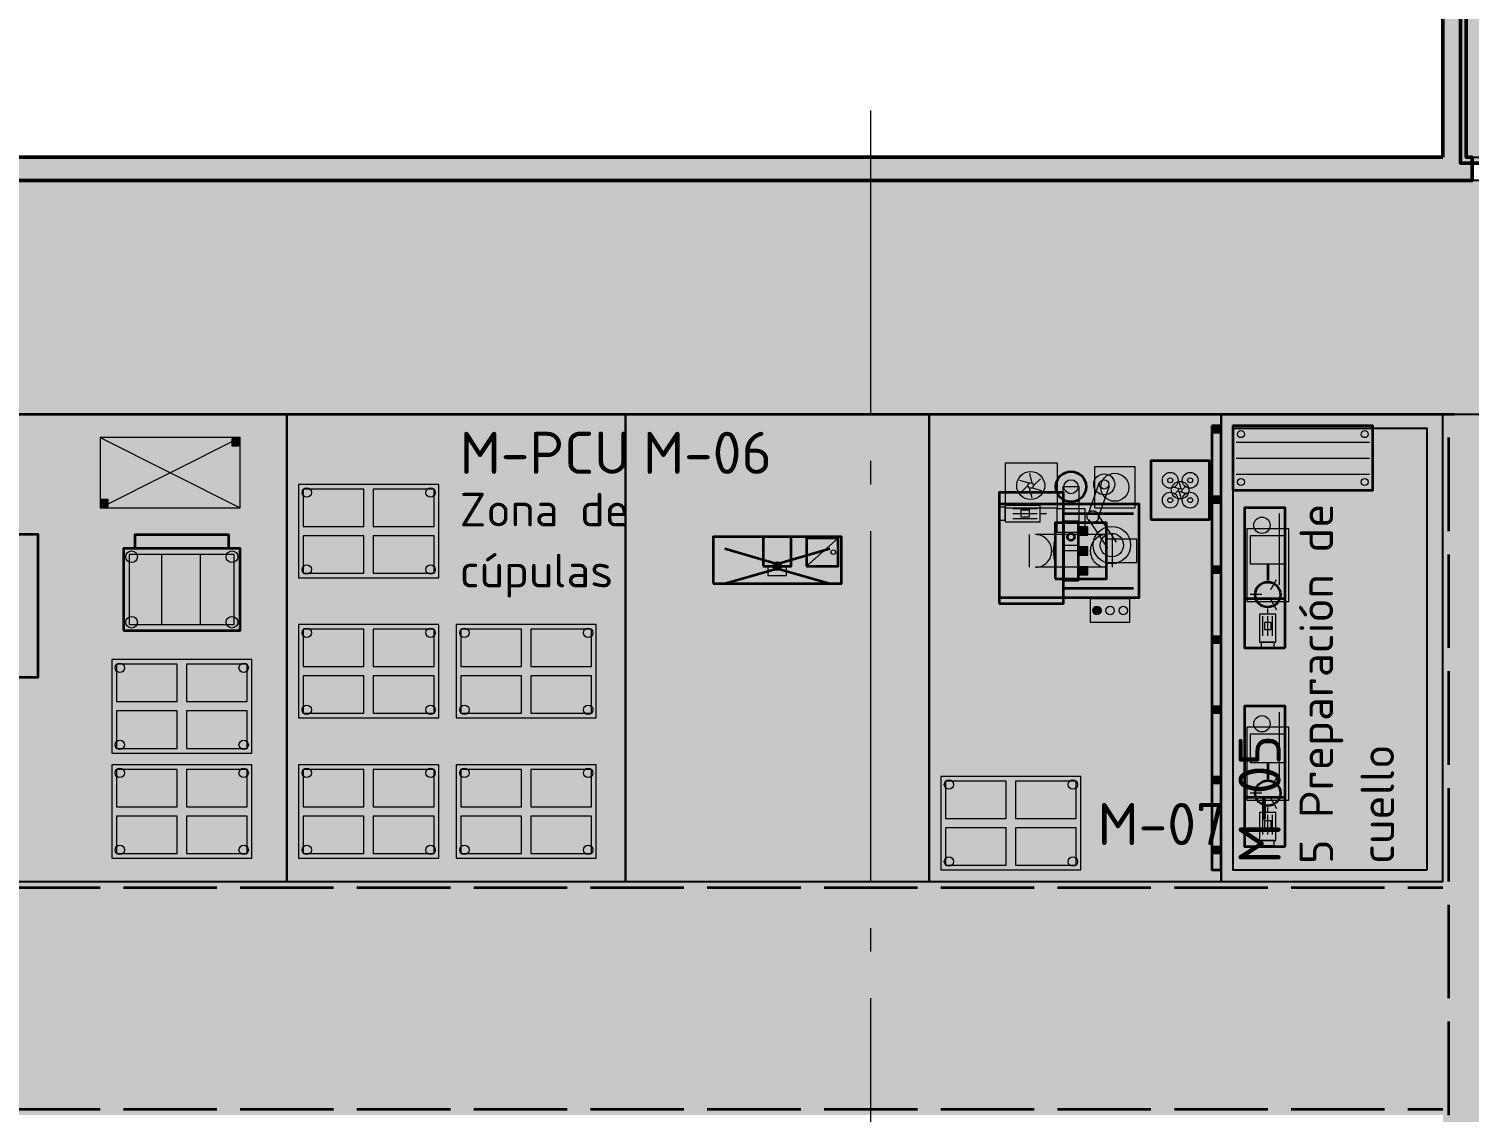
# Model space of a CAD drawing. Header units: millimetres. Extents: x 0 to 1189, y 0 to 841.
# Drawn here: x 287.9 to 349.6, y 579.6 to 626 of the extents above; entities that cross this region are included whole.
import ezdxf
from ezdxf.enums import TextEntityAlignment as Align

# ---------------------------------------------------------------- set-up
doc = ezdxf.new("R2010")
doc.units = ezdxf.units.MM
doc.linetypes.add('IRAM-E-TRAZOS', pattern=[5, 4, -1])
doc.linetypes.add('IRAM-F-TRAZO-PUNTO', pattern=[20, 15, -2, 1, -2])
for name, color, linetype, lineweight in [('A-COLUMNA', 7, 'CONTINUOUS', 50), ('A-EJE', 1, 'IRAM-F-TRAZO-PUNTO', 18), ('A-EQUIPO-FINO', 8, 'CONTINUOUS', 13), ('A-EQUIPO-OCULTO', 8, 'IRAM-E-TRAZOS', 13), ('A-EQUIPO-RELLENO', 9, 'CONTINUOUS', 13), ('A-MURO', 7, 'CONTINUOUS', 50), ('A-RELLENO', 9, 'CONTINUOUS', 13), ('A-SECTOR', 1, 'CONTINUOUS', 25), ('A-SECTOR-TXT', 1, 'CONTINUOUS', 25), ('A-SEGURIDAD', 1, 'IRAM-E-TRAZOS', 18), ('A-TABIQUE', 7, 'CONTINUOUS', 50)]:
    doc.layers.add(name, color=color, linetype=linetype, lineweight=lineweight)
for name, color, linetype, lineweight, true_color in [('A-DEFENSA', 2, 'CONTINUOUS', 35, 0xe6b400), ('A-EQUIPO', 30, 'CONTINUOUS', 35, 0xe67800), ('A-PASILLO', 2, 'IRAM-E-TRAZOS', 35, 0xd7a500), ('A-SENDA', 2, 'CONTINUOUS', 25, 0xd7a500)]:
    doc.layers.add(name, color=color, linetype=linetype, lineweight=lineweight, true_color=true_color)
doc.styles.add('ISO3098', font='isocpeur.ttf')

msp = doc.modelspace()

# ---------------------------------------------------------------- hatches: boundary and pattern name
at = {"layer": 'A-COLUMNA', "true_color": 0x000000}
h = msp.add_hatch(color=7, dxfattribs=at)
h.dxf.hatch_style = 1
h.paths.add_polyline_path([(323, 618.5), (325, 618.5), (325, 620.5), (323, 620.5)])
at = {"layer": 'A-EQUIPO-RELLENO', "true_color": 0xc8e1f5}
h = msp.add_hatch(color=7, dxfattribs=at)
h.dxf.hatch_style = 1
h.paths.add_polyline_path([(338.6, 609), (338.6, 590), (339, 590), (339, 609)])
at = {"layer": 'A-EQUIPO-RELLENO', "true_color": 0x969ba0}
h = msp.add_hatch(color=7, dxfattribs=at)
h.dxf.hatch_style = 1
h.paths.add_polyline_path([(338.65, 609), (338.65, 608.7), (338.95, 608.7), (338.95, 609)])
at = {"layer": 'A-EQUIPO-RELLENO', "true_color": 0xeeeeee}
h = msp.add_hatch(color=7, dxfattribs=at)
h.dxf.hatch_style = 1
h.paths.add_polyline_path([(339.5, 606.25), (345.5, 606.25), (345.5, 609), (339.5, 609)])
h = msp.add_hatch(color=7, dxfattribs=at)
h.dxf.hatch_style = 1
h.paths.add_polyline_path([(291, 605.5), (297, 605.5), (297, 608.5), (291, 608.5)])
at = {"layer": 'A-EQUIPO-RELLENO', "true_color": 0x969ba0}
h = msp.add_hatch(color=7, dxfattribs=at)
h.dxf.hatch_style = 1
h.paths.add_polyline_path([(296.65, 608.15), (296.95, 608.15), (296.95, 608.45), (296.65, 608.45)])
at = {"layer": 'A-EQUIPO-RELLENO', "true_color": 0xe6e6dc}
h = msp.add_hatch(color=7, dxfattribs=at)
h.dxf.hatch_style = 1
h.paths.add_polyline_path([(336, 605), (338.5, 605), (338.5, 607.5), (336, 607.5)])
at = {"layer": 'A-EQUIPO-RELLENO', "true_color": 0xcdd0d4}
h = msp.add_hatch(color=7, dxfattribs=at)
h.dxf.hatch_style = 1
h.paths.add_polyline_path([(329.75, 605.5), (332, 605.5), (332, 607.4), (329.75, 607.4)])
h = msp.add_hatch(color=7, dxfattribs=at)
h.dxf.hatch_style = 1
h.paths.add_polyline_path([(333.225, 606.4), (333.203, 606.568), (333.138, 606.725), (333.035, 606.86), (332.9, 606.963), (332.743, 607.028), (332.575, 607.05), (332.407, 607.028), (332.25, 606.963), (332.115, 606.86), (332.012, 606.725), (331.947, 606.568), (331.925, 606.4), (331.947, 606.232), (332.012, 606.075), (332.115, 605.94), (332.25, 605.837), (332.407, 605.772), (332.575, 605.75), (332.743, 605.772), (332.9, 605.837), (333.035, 605.94), (333.138, 606.075), (333.203, 606.232)])
at = {"layer": 'A-EQUIPO-RELLENO', "true_color": 0xeeeeee}
h = msp.add_hatch(color=7, dxfattribs=at)
h.dxf.hatch_style = 1
h.paths.add_polyline_path([(333.575, 605.5), (335.325, 605.5), (335.325, 607.25), (333.575, 607.25)])
h = msp.add_hatch(color=7, dxfattribs=at)
h.dxf.hatch_style = 1
h.paths.add_polyline_path([(299.5, 602.5), (305.5, 602.5), (305.5, 606.5), (299.5, 606.5)])
at = {"layer": 'A-EQUIPO-RELLENO', "true_color": 0xfaecc8}
h = msp.add_hatch(color=7, dxfattribs=at)
h.dxf.hatch_style = 1
h.paths.add_polyline_path([(299.7, 604.7), (302.3, 604.7), (302.3, 606.3), (299.7, 606.3)])
h = msp.add_hatch(color=7, dxfattribs=at)
h.dxf.hatch_style = 1
h.paths.add_polyline_path([(302.7, 604.7), (305.3, 604.7), (305.3, 606.3), (302.7, 606.3)])
at = {"layer": 'A-EQUIPO-RELLENO', "true_color": 0x969ba0}
h = msp.add_hatch(color=7, dxfattribs=at)
h.dxf.hatch_style = 1
h.paths.add_polyline_path([(291.05, 605.55), (291.35, 605.55), (291.35, 605.85), (291.05, 605.85)])
at = {"layer": 'A-EQUIPO-RELLENO', "true_color": 0xcdd0d4}
h = msp.add_hatch(color=7, dxfattribs=at)
h.dxf.hatch_style = 1
h.paths.add_polyline_path([(329.5, 601.4), (332.25, 601.4), (332.25, 606.15), (329.5, 606.15)])
at = {"layer": 'A-EQUIPO-RELLENO', "true_color": 0xeeeeee}
h = msp.add_hatch(color=7, dxfattribs=at)
h.dxf.hatch_style = 1
h.paths.add_polyline_path([(329.5, 601.65), (335.5, 601.65), (335.5, 605.65), (329.5, 605.65)])
at = {"layer": 'A-EQUIPO-RELLENO', "true_color": 0x969ba0}
h = msp.add_hatch(color=7, dxfattribs=at)
h.dxf.hatch_style = 1
h.paths.add_polyline_path([(338.65, 606), (338.65, 605.7), (338.95, 605.7), (338.95, 606)])
at = {"layer": 'A-EQUIPO-RELLENO', "true_color": 0xcdd0d4}
h = msp.add_hatch(color=7, dxfattribs=at)
h.dxf.hatch_style = 1
h.paths.add_polyline_path([(329.75, 604.9), (331.25, 604.9), (331.25, 605.6), (329.75, 605.6)])
at = {"layer": 'A-EQUIPO-RELLENO', "true_color": 0xeeeeee}
h = msp.add_hatch(color=7, dxfattribs=at)
h.dxf.hatch_style = 1
h.paths.add_polyline_path([(331.975, 604.45), (333.175, 604.45), (333.175, 605.45), (331.975, 605.45)])
h = msp.add_hatch(color=7, dxfattribs=at)
h.dxf.hatch_style = 1
h.paths.add_polyline_path([(341.75, 599.5), (341.75, 605.5), (340, 605.5), (340, 599.5)])
at = {"layer": 'A-EQUIPO-RELLENO', "true_color": 0xcdd0d4}
h = msp.add_hatch(color=7, dxfattribs=at)
h.dxf.hatch_style = 1
h.paths.add_polyline_path([(331.9, 602.45), (334.1, 602.45), (334.1, 604.85), (331.9, 604.85)])
at = {"layer": 'A-EQUIPO-RELLENO', "true_color": 0xe2e7ee}
h = msp.add_hatch(color=7, dxfattribs=at)
h.dxf.hatch_style = 1
h.paths.add_polyline_path([(332.25, 602.4), (332.9, 602.4), (332.9, 604.9), (332.25, 604.9)])
at = {"layer": 'A-EQUIPO-RELLENO', "true_color": 0x969ba0}
h = msp.add_hatch(color=7, dxfattribs=at)
h.dxf.hatch_style = 1
h.paths.add_polyline_path([(332.9, 604.325), (333.3, 604.325), (333.3, 604.675), (332.9, 604.675)])
at = {"layer": 'A-EQUIPO-RELLENO', "true_color": 0xe6e6e6}
h = msp.add_hatch(color=7, dxfattribs=at)
h.dxf.hatch_style = 1
h.paths.add_polyline_path([(282, 598.25), (288.35, 598.25), (288.35, 604.35), (282, 604.35)])
at = {"layer": 'A-EQUIPO-RELLENO', "true_color": 0xfaecc8}
h = msp.add_hatch(color=7, dxfattribs=at)
h.dxf.hatch_style = 1
h.paths.add_polyline_path([(299.7, 602.7), (302.3, 602.7), (302.3, 604.3), (299.7, 604.3)])
h = msp.add_hatch(color=7, dxfattribs=at)
h.dxf.hatch_style = 1
h.paths.add_polyline_path([(302.7, 602.7), (305.3, 602.7), (305.3, 604.3), (302.7, 604.3)])
at = {"layer": 'A-EQUIPO-RELLENO', "true_color": 0xeeeeee}
h = msp.add_hatch(color=7, dxfattribs=at)
h.dxf.hatch_style = 1
h.paths.add_polyline_path([(317.25, 602.25), (322.75, 602.25), (322.75, 604.25), (317.25, 604.25)])
at = {"layer": 'A-EQUIPO-RELLENO', "true_color": 0xcdd0d4}
h = msp.add_hatch(color=7, dxfattribs=at)
h.dxf.hatch_style = 1
h.paths.add_polyline_path([(319.4, 603), (320.6, 603), (320.6, 604.25), (319.4, 604.25)])
h = msp.add_hatch(color=7, dxfattribs=at)
h.dxf.hatch_style = 1
h.paths.add_polyline_path([(321.25, 603), (322.6, 603), (322.6, 604.2), (321.25, 604.2)])
at = {"layer": 'A-EQUIPO-RELLENO', "true_color": 0x969ba0}
h = msp.add_hatch(color=7, dxfattribs=at)
h.dxf.hatch_style = 1
h.paths.add_polyline_path([(332.9, 603.475), (333.3, 603.475), (333.3, 603.825), (332.9, 603.825)])
at = {"layer": 'A-EQUIPO-RELLENO', "true_color": 0xe2e7ee}
h = msp.add_hatch(color=7, dxfattribs=at)
h.dxf.hatch_style = 1
h.paths.add_polyline_path([(334.1, 603.15), (335.4, 603.15), (335.4, 604.15), (334.1, 604.15)])
at = {"layer": 'A-EQUIPO-RELLENO', "true_color": 0xcdd0d4}
h = msp.add_hatch(color=7, dxfattribs=at)
h.dxf.hatch_style = 1
h.paths.add_polyline_path([(341.75, 603.1), (341.75, 604.3), (340.25, 604.3), (340.25, 603.1)])
at = {"layer": 'A-EQUIPO-RELLENO', "true_color": 0xeeeeee}
h = msp.add_hatch(color=7, dxfattribs=at)
h.dxf.hatch_style = 1
h.paths.add_polyline_path([(292, 600.25), (297, 600.25), (297, 603.75), (292, 603.75)])
at = {"layer": 'A-EQUIPO-RELLENO', "true_color": 0x969ba0}
h = msp.add_hatch(color=7, dxfattribs=at)
h.dxf.hatch_style = 1
h.paths.add_polyline_path([(332.9, 602.625), (333.3, 602.625), (333.3, 602.975), (332.9, 602.975)])
h = msp.add_hatch(color=7, dxfattribs=at)
h.dxf.hatch_style = 1
h.paths.add_polyline_path([(338.65, 603), (338.65, 602.7), (338.95, 602.7), (338.95, 603)])
at = {"layer": 'A-EQUIPO-RELLENO', "true_color": 0xcdd0d4}
h = msp.add_hatch(color=7, dxfattribs=at)
h.dxf.hatch_style = 1
h.paths.add_polyline_path([(333.4, 600.6), (335.1, 600.6), (335.1, 601.6), (333.4, 601.6)])
h = msp.add_hatch(color=7, dxfattribs=at)
h.dxf.hatch_style = 1
h.paths.add_polyline_path([(341.75, 599.5), (341.75, 601.6), (340, 601.6), (340, 599.5)])
at = {"layer": 'A-EQUIPO-RELLENO', "true_color": 0xdc2828}
h = msp.add_hatch(color=7, dxfattribs=at)
h.dxf.hatch_style = 1
h.paths.add_polyline_path([(333.863, 601.1), (333.857, 601.147), (333.839, 601.19), (333.811, 601.227), (333.773, 601.256), (333.73, 601.274), (333.683, 601.28), (333.637, 601.274), (333.593, 601.256), (333.556, 601.227), (333.527, 601.19), (333.509, 601.147), (333.503, 601.1), (333.509, 601.053), (333.527, 601.01), (333.556, 600.973), (333.593, 600.944), (333.637, 600.926), (333.683, 600.92), (333.73, 600.926), (333.773, 600.944), (333.811, 600.973), (333.839, 601.01), (333.857, 601.053)])
at = {"layer": 'A-EQUIPO-RELLENO', "true_color": 0xcdd0d4}
h = msp.add_hatch(color=7, dxfattribs=at)
h.dxf.hatch_style = 1
h.paths.add_polyline_path([(341.35, 599.75), (341.35, 600.95), (340.65, 600.95), (340.65, 599.75)])
at = {"layer": 'A-EQUIPO-RELLENO', "true_color": 0xeeeeee}
h = msp.add_hatch(color=7, dxfattribs=at)
h.dxf.hatch_style = 1
h.paths.add_polyline_path([(299.5, 596.5), (305.5, 596.5), (305.5, 600.5), (299.5, 600.5)])
at = {"layer": 'A-EQUIPO-RELLENO', "true_color": 0xfaecc8}
h = msp.add_hatch(color=7, dxfattribs=at)
h.dxf.hatch_style = 1
h.paths.add_polyline_path([(299.7, 598.7), (302.3, 598.7), (302.3, 600.3), (299.7, 600.3)])
h = msp.add_hatch(color=7, dxfattribs=at)
h.dxf.hatch_style = 1
h.paths.add_polyline_path([(302.7, 598.7), (305.3, 598.7), (305.3, 600.3), (302.7, 600.3)])
at = {"layer": 'A-EQUIPO-RELLENO', "true_color": 0xeeeeee}
h = msp.add_hatch(color=7, dxfattribs=at)
h.dxf.hatch_style = 1
h.paths.add_polyline_path([(306.25, 596.5), (312.25, 596.5), (312.25, 600.5), (306.25, 600.5)])
at = {"layer": 'A-EQUIPO-RELLENO', "true_color": 0xfaecc8}
h = msp.add_hatch(color=7, dxfattribs=at)
h.dxf.hatch_style = 1
h.paths.add_polyline_path([(306.45, 598.7), (309.05, 598.7), (309.05, 600.3), (306.45, 600.3)])
h = msp.add_hatch(color=7, dxfattribs=at)
h.dxf.hatch_style = 1
h.paths.add_polyline_path([(309.45, 598.7), (312.05, 598.7), (312.05, 600.3), (309.45, 600.3)])
at = {"layer": 'A-EQUIPO-RELLENO', "true_color": 0x969ba0}
h = msp.add_hatch(color=7, dxfattribs=at)
h.dxf.hatch_style = 1
h.paths.add_polyline_path([(338.65, 600), (338.65, 599.7), (338.95, 599.7), (338.95, 600)])
at = {"layer": 'A-EQUIPO-RELLENO', "true_color": 0xeeeeee}
h = msp.add_hatch(color=7, dxfattribs=at)
h.dxf.hatch_style = 1
h.paths.add_polyline_path([(291.5, 595), (297.5, 595), (297.5, 599), (291.5, 599)])
at = {"layer": 'A-EQUIPO-RELLENO', "true_color": 0xfaecc8}
h = msp.add_hatch(color=7, dxfattribs=at)
h.dxf.hatch_style = 1
h.paths.add_polyline_path([(291.7, 597.2), (294.3, 597.2), (294.3, 598.8), (291.7, 598.8)])
h = msp.add_hatch(color=7, dxfattribs=at)
h.dxf.hatch_style = 1
h.paths.add_polyline_path([(294.7, 597.2), (297.3, 597.2), (297.3, 598.8), (294.7, 598.8)])
h = msp.add_hatch(color=7, dxfattribs=at)
h.dxf.hatch_style = 1
h.paths.add_polyline_path([(299.7, 596.7), (302.3, 596.7), (302.3, 598.3), (299.7, 598.3)])
h = msp.add_hatch(color=7, dxfattribs=at)
h.dxf.hatch_style = 1
h.paths.add_polyline_path([(302.7, 596.7), (305.3, 596.7), (305.3, 598.3), (302.7, 598.3)])
h = msp.add_hatch(color=7, dxfattribs=at)
h.dxf.hatch_style = 1
h.paths.add_polyline_path([(306.45, 596.7), (309.05, 596.7), (309.05, 598.3), (306.45, 598.3)])
h = msp.add_hatch(color=7, dxfattribs=at)
h.dxf.hatch_style = 1
h.paths.add_polyline_path([(309.45, 596.7), (312.05, 596.7), (312.05, 598.3), (309.45, 598.3)])
h = msp.add_hatch(color=7, dxfattribs=at)
h.dxf.hatch_style = 1
h.paths.add_polyline_path([(291.7, 595.2), (294.3, 595.2), (294.3, 596.8), (291.7, 596.8)])
h = msp.add_hatch(color=7, dxfattribs=at)
h.dxf.hatch_style = 1
h.paths.add_polyline_path([(294.7, 595.2), (297.3, 595.2), (297.3, 596.8), (294.7, 596.8)])
at = {"layer": 'A-EQUIPO-RELLENO', "true_color": 0x969ba0}
h = msp.add_hatch(color=7, dxfattribs=at)
h.dxf.hatch_style = 1
h.paths.add_polyline_path([(338.65, 597), (338.65, 596.7), (338.95, 596.7), (338.95, 597)])
at = {"layer": 'A-EQUIPO-RELLENO', "true_color": 0xeeeeee}
h = msp.add_hatch(color=7, dxfattribs=at)
h.dxf.hatch_style = 1
h.paths.add_polyline_path([(341.75, 591), (341.75, 597), (340, 597), (340, 591)])
at = {"layer": 'A-EQUIPO-RELLENO', "true_color": 0xcdd0d4}
h = msp.add_hatch(color=7, dxfattribs=at)
h.dxf.hatch_style = 1
h.paths.add_polyline_path([(341.75, 594.6), (341.75, 595.8), (340.25, 595.8), (340.25, 594.6)])
at = {"layer": 'A-EQUIPO-RELLENO', "true_color": 0xeeeeee}
h = msp.add_hatch(color=7, dxfattribs=at)
h.dxf.hatch_style = 1
h.paths.add_polyline_path([(291.5, 590.5), (297.5, 590.5), (297.5, 594.5), (291.5, 594.5)])
at = {"layer": 'A-EQUIPO-RELLENO', "true_color": 0xfaecc8}
h = msp.add_hatch(color=7, dxfattribs=at)
h.dxf.hatch_style = 1
h.paths.add_polyline_path([(291.7, 592.7), (294.3, 592.7), (294.3, 594.3), (291.7, 594.3)])
h = msp.add_hatch(color=7, dxfattribs=at)
h.dxf.hatch_style = 1
h.paths.add_polyline_path([(294.7, 592.7), (297.3, 592.7), (297.3, 594.3), (294.7, 594.3)])
at = {"layer": 'A-EQUIPO-RELLENO', "true_color": 0xeeeeee}
h = msp.add_hatch(color=7, dxfattribs=at)
h.dxf.hatch_style = 1
h.paths.add_polyline_path([(299.5, 590.5), (305.5, 590.5), (305.5, 594.5), (299.5, 594.5)])
at = {"layer": 'A-EQUIPO-RELLENO', "true_color": 0xfaecc8}
h = msp.add_hatch(color=7, dxfattribs=at)
h.dxf.hatch_style = 1
h.paths.add_polyline_path([(299.7, 592.7), (302.3, 592.7), (302.3, 594.3), (299.7, 594.3)])
h = msp.add_hatch(color=7, dxfattribs=at)
h.dxf.hatch_style = 1
h.paths.add_polyline_path([(302.7, 592.7), (305.3, 592.7), (305.3, 594.3), (302.7, 594.3)])
at = {"layer": 'A-EQUIPO-RELLENO', "true_color": 0xeeeeee}
h = msp.add_hatch(color=7, dxfattribs=at)
h.dxf.hatch_style = 1
h.paths.add_polyline_path([(306.25, 590.5), (312.25, 590.5), (312.25, 594.5), (306.25, 594.5)])
at = {"layer": 'A-EQUIPO-RELLENO', "true_color": 0xfaecc8}
h = msp.add_hatch(color=7, dxfattribs=at)
h.dxf.hatch_style = 1
h.paths.add_polyline_path([(306.45, 592.7), (309.05, 592.7), (309.05, 594.3), (306.45, 594.3)])
h = msp.add_hatch(color=7, dxfattribs=at)
h.dxf.hatch_style = 1
h.paths.add_polyline_path([(309.45, 592.7), (312.05, 592.7), (312.05, 594.3), (309.45, 594.3)])
at = {"layer": 'A-EQUIPO-RELLENO', "true_color": 0xeeeeee}
h = msp.add_hatch(color=7, dxfattribs=at)
h.dxf.hatch_style = 1
h.paths.add_polyline_path([(327, 590), (333, 590), (333, 594), (327, 594)])
at = {"layer": 'A-EQUIPO-RELLENO', "true_color": 0x969ba0}
h = msp.add_hatch(color=7, dxfattribs=at)
h.dxf.hatch_style = 1
h.paths.add_polyline_path([(338.65, 594), (338.65, 593.7), (338.95, 593.7), (338.95, 594)])
at = {"layer": 'A-EQUIPO-RELLENO', "true_color": 0xfaecc8}
h = msp.add_hatch(color=7, dxfattribs=at)
h.dxf.hatch_style = 1
h.paths.add_polyline_path([(327.2, 592.2), (329.8, 592.2), (329.8, 593.8), (327.2, 593.8)])
h = msp.add_hatch(color=7, dxfattribs=at)
h.dxf.hatch_style = 1
h.paths.add_polyline_path([(330.2, 592.2), (332.8, 592.2), (332.8, 593.8), (330.2, 593.8)])
at = {"layer": 'A-EQUIPO-RELLENO', "true_color": 0xcdd0d4}
h = msp.add_hatch(color=7, dxfattribs=at)
h.dxf.hatch_style = 1
h.paths.add_polyline_path([(341.75, 591), (341.75, 593.1), (340, 593.1), (340, 591)])
at = {"layer": 'A-EQUIPO-RELLENO', "true_color": 0xfaecc8}
h = msp.add_hatch(color=7, dxfattribs=at)
h.dxf.hatch_style = 1
h.paths.add_polyline_path([(291.7, 590.7), (294.3, 590.7), (294.3, 592.3), (291.7, 592.3)])
h = msp.add_hatch(color=7, dxfattribs=at)
h.dxf.hatch_style = 1
h.paths.add_polyline_path([(294.7, 590.7), (297.3, 590.7), (297.3, 592.3), (294.7, 592.3)])
h = msp.add_hatch(color=7, dxfattribs=at)
h.dxf.hatch_style = 1
h.paths.add_polyline_path([(299.7, 590.7), (302.3, 590.7), (302.3, 592.3), (299.7, 592.3)])
h = msp.add_hatch(color=7, dxfattribs=at)
h.dxf.hatch_style = 1
h.paths.add_polyline_path([(302.7, 590.7), (305.3, 590.7), (305.3, 592.3), (302.7, 592.3)])
h = msp.add_hatch(color=7, dxfattribs=at)
h.dxf.hatch_style = 1
h.paths.add_polyline_path([(306.45, 590.7), (309.05, 590.7), (309.05, 592.3), (306.45, 592.3)])
h = msp.add_hatch(color=7, dxfattribs=at)
h.dxf.hatch_style = 1
h.paths.add_polyline_path([(309.45, 590.7), (312.05, 590.7), (312.05, 592.3), (309.45, 592.3)])
at = {"layer": 'A-EQUIPO-RELLENO', "true_color": 0xcdd0d4}
h = msp.add_hatch(color=7, dxfattribs=at)
h.dxf.hatch_style = 1
h.paths.add_polyline_path([(341.35, 591.25), (341.35, 592.45), (340.65, 592.45), (340.65, 591.25)])
at = {"layer": 'A-EQUIPO-RELLENO', "true_color": 0xfaecc8}
h = msp.add_hatch(color=7, dxfattribs=at)
h.dxf.hatch_style = 1
h.paths.add_polyline_path([(327.2, 590.2), (329.8, 590.2), (329.8, 591.8), (327.2, 591.8)])
h = msp.add_hatch(color=7, dxfattribs=at)
h.dxf.hatch_style = 1
h.paths.add_polyline_path([(330.2, 590.2), (332.8, 590.2), (332.8, 591.8), (330.2, 591.8)])
at = {"layer": 'A-EQUIPO-RELLENO', "true_color": 0x969ba0}
h = msp.add_hatch(color=7, dxfattribs=at)
h.dxf.hatch_style = 1
h.paths.add_polyline_path([(338.65, 591), (338.65, 590.7), (338.95, 590.7), (338.95, 591)])
at = {"layer": 'A-MURO', "true_color": 0x464646}
h = msp.add_hatch(color=7, dxfattribs=at)
h.dxf.hatch_style = 1
h.paths.add_polyline_path([(348.5, 620.5), (348.5, 662.15), (349.5, 662.15), (349.5, 620.5), (349.75, 620.5), (349.75, 619.5), (246.75, 619.5), (246.75, 620.5)])
at = {"layer": 'A-RELLENO', "true_color": 0xe2ecf8}
h = msp.add_hatch(color=7, dxfattribs=at)
h.dxf.hatch_style = 1
h.paths.add_polyline_path([(349.5, 620.5), (370.5, 620.5), (370.5, 645.5), (349.5, 645.5)])
at = {"layer": 'A-RELLENO', "true_color": 0xfff4b4}
h = msp.add_hatch(color=7, dxfattribs=at)
h.dxf.hatch_style = 1
h.paths.add_polyline_path([(242, 609.5), (502, 609.5), (502, 619.5), (242, 619.5)])
at = {"layer": 'A-RELLENO', "true_color": 0xfde4c8}
h = msp.add_hatch(color=7, dxfattribs=at)
h.dxf.hatch_style = 1
h.paths.add_polyline_path([(242, 589.5), (299, 589.5), (299, 609.5), (242, 609.5)])
h = msp.add_hatch(color=7, dxfattribs=at)
h.dxf.hatch_style = 1
h.paths.add_polyline_path([(299, 589.5), (313.5, 589.5), (313.5, 609.5), (299, 609.5)])
h = msp.add_hatch(color=7, dxfattribs=at)
h.dxf.hatch_style = 1
h.paths.add_polyline_path([(313.5, 589.5), (326.5, 589.5), (326.5, 609.5), (313.5, 609.5)])
h = msp.add_hatch(color=7, dxfattribs=at)
h.dxf.hatch_style = 1
h.paths.add_polyline_path([(326.5, 589.5), (339, 589.5), (339, 609.5), (326.5, 609.5)])
h = msp.add_hatch(color=7, dxfattribs=at)
h.dxf.hatch_style = 1
h.paths.add_polyline_path([(339, 589.5), (348.5, 589.5), (348.5, 609.5), (339, 609.5)])
at = {"layer": 'A-RELLENO', "true_color": 0xf6f6f6}
h = msp.add_hatch(color=7, dxfattribs=at)
h.dxf.hatch_style = 1
h.paths.add_polyline_path([(348.5, 529.5), (356, 529.5), (356, 609.5), (348.5, 609.5)])
h = msp.add_hatch(color=7, dxfattribs=at)
h.dxf.hatch_style = 1
h.paths.add_polyline_path([(262, 579.5), (348.5, 579.5), (348.5, 589.5), (262, 589.5)])
at = {"layer": 'A-SECTOR-TXT', "true_color": 0xffffff}
h = msp.add_hatch(color=7, dxfattribs=at)
h.dxf.hatch_style = 1
h.paths.add_polyline_path([(347.83, 590), (347.83, 608.894), (339.5, 608.894), (339.5, 590)])
at = {"layer": 'A-TABIQUE', "true_color": 0x6e6e6e}
h = msp.add_hatch(color=7, dxfattribs=at)
h.dxf.hatch_style = 1
h.paths.add_polyline_path([(349.25, 620.25), (349.25, 645.25), (349.25, 645.75), (349.25, 661.25), (349.25, 661.75), (349.25, 669.25), (349.25, 669.75), (349.25, 692.25), (376.25, 692.25), (376.75, 692.25), (384, 692.25), (384, 691.75), (376.75, 691.75), (376.75, 674.4), (376.25, 674.4), (376.25, 691.75), (349.75, 691.75), (349.75, 669.75), (354.5, 669.75), (354.5, 669.25), (349.75, 669.25), (349.75, 661.75), (366, 661.75), (366, 661.25), (349.75, 661.25), (349.75, 645.75), (365.75, 645.75), (365.75, 645.25), (349.75, 645.25), (349.75, 620.75), (370.25, 620.75), (370.25, 644.65), (370.25, 645.15), (370.25, 645.25), (370, 645.25), (370, 645.75), (370.25, 645.75), (370.25, 645.95), (370.25, 646.45), (370.25, 661.25), (370.25, 661.25), (370.25, 661.75), (370.25, 661.75), (370.75, 661.75), (377.8, 661.75), (377.8, 661.25), (370.75, 661.25), (370.75, 646.45), (384, 646.45), (384, 645.95), (370.75, 645.95), (370.75, 645.75), (370.75, 645.25), (370.75, 645.15), (384, 645.15), (384, 644.65), (370.75, 644.65), (370.75, 620.75), (384, 620.75), (384, 620.25), (370.75, 620.25), (370.25, 620.25)])

# ---------------------------------------------------------------- linework, layer by layer
at = {"layer": 'A-DEFENSA'}
msp.add_line((242, 609.5), (349, 609.5), dxfattribs=at)
at = {"layer": 'A-EJE'}
for p, q in [((324, 369.5), (324, 622.5)), ((157, 619.5), (567, 619.5)), ((332.9, 603.65), (332.25, 603.65))]:
    msp.add_line(p, q, dxfattribs=at)
at = {"layer": 'A-EQUIPO'}
for p, q in [((332.25, 605.25), (335.25, 605.25)), ((341, 603.1), (341, 602.38)), ((332.25, 602.05), (335.25, 602.05)), ((341, 594.6), (341, 593.88))]:
    msp.add_line(p, q, dxfattribs=at)
for points in [[(338.6, 609), (338.6, 590), (339, 590), (339, 609)], [(339.5, 606.25), (345.5, 606.25), (345.5, 609), (339.5, 609)], [(336, 605), (338.5, 605), (338.5, 607.5), (336, 607.5)], [(329.5, 601.4), (332.25, 601.4), (332.25, 606.15), (329.5, 606.15)], [(329.5, 601.65), (335.5, 601.65), (335.5, 605.65), (329.5, 605.65)], [(341.75, 599.5), (341.75, 605.5), (340, 605.5), (340, 599.5)], [(331.9, 602.45), (334.1, 602.45), (334.1, 604.85), (331.9, 604.85)], [(332.25, 602.4), (332.9, 602.4), (332.9, 604.9), (332.25, 604.9)], [(282, 598.25), (288.35, 598.25), (288.35, 604.35), (282, 604.35)], [(317.25, 602.25), (322.75, 602.25), (322.75, 604.25), (317.25, 604.25)], [(319.4, 603), (320.6, 603), (320.6, 604.25), (319.4, 604.25)], [(321.25, 603), (322.6, 603), (322.6, 604.2), (321.25, 604.2)], [(292, 600.25), (297, 600.25), (297, 603.75), (292, 603.75)], [(341.75, 599.5), (341.75, 601.6), (340, 601.6), (340, 599.5)], [(341.75, 591), (341.75, 597), (340, 597), (340, 591)], [(341.75, 591), (341.75, 593.1), (340, 593.1), (340, 591)]]:
    msp.add_lwpolyline(points, close=True, dxfattribs=at)
for points in [[(292.5, 603.75), (292.5, 604.35), (296.5, 604.35), (296.5, 603.75)], [(331.9, 603.25), (331.85, 603.65), (331.9, 604.05)], [(317.75, 603.75), (320, 603.1), (322.25, 603.75)], [(317.75, 602.25), (320, 602.9), (322.25, 602.25)]]:
    msp.add_lwpolyline(points, dxfattribs=at)
for centre, radius in [((332.575, 606.4), 0.65), ((332.575, 604.25), 0.15), ((320, 603), 0.15), ((341, 601.78), 0.54), ((341, 593.28), 0.54)]:
    msp.add_circle(centre, radius, dxfattribs=at)
at = {"layer": 'A-EQUIPO-FINO'}
for p, q in [((291, 605.5), (297, 608.5)), ((291, 608.5), (297, 605.5)), ((339.65, 608.312), (345.35, 608.312)), ((339.65, 607.625), (345.35, 607.625)), ((339.65, 606.938), (345.35, 606.938)), ((330.08, 605.46), (331.13, 605.46)), ((330.08, 605.25), (331.13, 605.25)), ((330.08, 605.04), (331.13, 605.04)), ((331.25, 605.25), (331.52, 605.25)), ((321.25, 603), (322.6, 604.2)), ((330.8, 602.95), (330.8, 604.35)), ((334.35, 602.95), (334.35, 604.35)), ((293.65, 600.5), (293.65, 603.5)), ((295.3, 600.5), (295.3, 603.5)), ((341.125, 601.997), (341.375, 602.43)), ((340.75, 601.78), (340.25, 601.78)), ((341.125, 601.563), (341.375, 601.13)), ((340.79, 600.014), (340.79, 600.854)), ((341, 600.95), (341, 601.166)), ((341, 600.014), (341, 600.854)), ((341.21, 600.014), (341.21, 600.854)), ((341.125, 593.497), (341.375, 593.93)), ((340.75, 593.28), (340.25, 593.28)), ((341.125, 593.063), (341.375, 592.63)), ((340.79, 591.514), (340.79, 592.354)), ((341, 592.45), (341, 592.666)), ((341, 591.514), (341, 592.354)), ((341.21, 591.514), (341.21, 592.354))]:
    msp.add_line(p, q, dxfattribs=at)
for points in [[(338.65, 609), (338.65, 608.7), (338.95, 608.7), (338.95, 609)], [(291, 605.5), (297, 605.5), (297, 608.5), (291, 608.5)], [(296.65, 608.15), (296.95, 608.15), (296.95, 608.45), (296.65, 608.45)], [(329.75, 605.5), (332, 605.5), (332, 607.4), (329.75, 607.4)], [(333.575, 605.5), (335.325, 605.5), (335.325, 607.25), (333.575, 607.25)], [(299.5, 602.5), (305.5, 602.5), (305.5, 606.5), (299.5, 606.5)], [(299.7, 604.7), (302.3, 604.7), (302.3, 606.3), (299.7, 606.3)], [(302.7, 604.7), (305.3, 604.7), (305.3, 606.3), (302.7, 606.3)], [(291.05, 605.55), (291.35, 605.55), (291.35, 605.85), (291.05, 605.85)], [(338.65, 606), (338.65, 605.7), (338.95, 605.7), (338.95, 606)], [(329.48, 604.97), (329.75, 604.97), (329.75, 605.53), (329.48, 605.53)], [(329.75, 604.9), (331.25, 604.9), (331.25, 605.6), (329.75, 605.6)], [(330.425, 605.11), (330.8, 605.11), (330.8, 605.39), (330.425, 605.39)], [(331.975, 604.45), (333.175, 604.45), (333.175, 605.45), (331.975, 605.45)], [(332.9, 604.325), (333.3, 604.325), (333.3, 604.675), (332.9, 604.675)], [(299.7, 602.7), (302.3, 602.7), (302.3, 604.3), (299.7, 604.3)], [(302.7, 602.7), (305.3, 602.7), (305.3, 604.3), (302.7, 604.3)], [(332.9, 603.475), (333.3, 603.475), (333.3, 603.825), (332.9, 603.825)], [(334.1, 603.15), (335.4, 603.15), (335.4, 604.15), (334.1, 604.15)], [(341.75, 603.1), (341.75, 604.3), (340.25, 604.3), (340.25, 603.1)], [(292.25, 600.5), (296.75, 600.5), (296.75, 603.5), (292.25, 603.5)], [(332.9, 602.625), (333.3, 602.625), (333.3, 602.975), (332.9, 602.975)], [(338.65, 603), (338.65, 602.7), (338.95, 602.7), (338.95, 603)], [(333.4, 600.6), (335.1, 600.6), (335.1, 601.6), (333.4, 601.6)], [(341.35, 599.75), (341.35, 600.95), (340.65, 600.95), (340.65, 599.75)], [(299.5, 596.5), (305.5, 596.5), (305.5, 600.5), (299.5, 600.5)], [(299.7, 598.7), (302.3, 598.7), (302.3, 600.3), (299.7, 600.3)], [(302.7, 598.7), (305.3, 598.7), (305.3, 600.3), (302.7, 600.3)], [(306.25, 596.5), (312.25, 596.5), (312.25, 600.5), (306.25, 600.5)], [(306.45, 598.7), (309.05, 598.7), (309.05, 600.3), (306.45, 600.3)], [(309.45, 598.7), (312.05, 598.7), (312.05, 600.3), (309.45, 600.3)], [(341.14, 600.29), (341.14, 600.59), (340.86, 600.59), (340.86, 600.29)], [(338.65, 600), (338.65, 599.7), (338.95, 599.7), (338.95, 600)], [(341.28, 599.534), (341.28, 599.75), (340.72, 599.75), (340.72, 599.534)], [(291.5, 595), (297.5, 595), (297.5, 599), (291.5, 599)], [(291.7, 597.2), (294.3, 597.2), (294.3, 598.8), (291.7, 598.8)], [(294.7, 597.2), (297.3, 597.2), (297.3, 598.8), (294.7, 598.8)], [(299.7, 596.7), (302.3, 596.7), (302.3, 598.3), (299.7, 598.3)], [(302.7, 596.7), (305.3, 596.7), (305.3, 598.3), (302.7, 598.3)], [(306.45, 596.7), (309.05, 596.7), (309.05, 598.3), (306.45, 598.3)], [(309.45, 596.7), (312.05, 596.7), (312.05, 598.3), (309.45, 598.3)], [(291.7, 595.2), (294.3, 595.2), (294.3, 596.8), (291.7, 596.8)], [(294.7, 595.2), (297.3, 595.2), (297.3, 596.8), (294.7, 596.8)], [(338.65, 597), (338.65, 596.7), (338.95, 596.7), (338.95, 597)], [(341.75, 594.6), (341.75, 595.8), (340.25, 595.8), (340.25, 594.6)], [(291.5, 590.5), (297.5, 590.5), (297.5, 594.5), (291.5, 594.5)], [(291.7, 592.7), (294.3, 592.7), (294.3, 594.3), (291.7, 594.3)], [(294.7, 592.7), (297.3, 592.7), (297.3, 594.3), (294.7, 594.3)], [(299.5, 590.5), (305.5, 590.5), (305.5, 594.5), (299.5, 594.5)], [(299.7, 592.7), (302.3, 592.7), (302.3, 594.3), (299.7, 594.3)], [(302.7, 592.7), (305.3, 592.7), (305.3, 594.3), (302.7, 594.3)], [(306.25, 590.5), (312.25, 590.5), (312.25, 594.5), (306.25, 594.5)], [(306.45, 592.7), (309.05, 592.7), (309.05, 594.3), (306.45, 594.3)], [(309.45, 592.7), (312.05, 592.7), (312.05, 594.3), (309.45, 594.3)], [(327, 590), (333, 590), (333, 594), (327, 594)], [(338.65, 594), (338.65, 593.7), (338.95, 593.7), (338.95, 594)], [(327.2, 592.2), (329.8, 592.2), (329.8, 593.8), (327.2, 593.8)], [(330.2, 592.2), (332.8, 592.2), (332.8, 593.8), (330.2, 593.8)], [(291.7, 590.7), (294.3, 590.7), (294.3, 592.3), (291.7, 592.3)], [(294.7, 590.7), (297.3, 590.7), (297.3, 592.3), (294.7, 592.3)], [(299.7, 590.7), (302.3, 590.7), (302.3, 592.3), (299.7, 592.3)], [(302.7, 590.7), (305.3, 590.7), (305.3, 592.3), (302.7, 592.3)], [(306.45, 590.7), (309.05, 590.7), (309.05, 592.3), (306.45, 592.3)], [(309.45, 590.7), (312.05, 590.7), (312.05, 592.3), (309.45, 592.3)], [(341.35, 591.25), (341.35, 592.45), (340.65, 592.45), (340.65, 591.25)], [(341.14, 591.79), (341.14, 592.09), (340.86, 592.09), (340.86, 591.79)], [(327.2, 590.2), (329.8, 590.2), (329.8, 591.8), (327.2, 591.8)], [(330.2, 590.2), (332.8, 590.2), (332.8, 591.8), (330.2, 591.8)], [(338.65, 591), (338.65, 590.7), (338.95, 590.7), (338.95, 591)], [(341.28, 591.034), (341.28, 591.25), (340.72, 591.25), (340.72, 591.034)]]:
    msp.add_lwpolyline(points, close=True, dxfattribs=at)
for points in [[(330.91, 606.554), (330.806, 606.958)], [(330.79, 606.554), (330.388, 606.666)], [(330.73, 606.45), (330.432, 606.157)], [(330.79, 606.346), (330.894, 605.942)], [(330.91, 606.346), (331.312, 606.234)], [(330.97, 606.45), (331.268, 606.743)], [(337.212, 606.315), (336.961, 606.385)], [(337.287, 606.315), (337.222, 606.568)], [(337.325, 606.25), (337.511, 606.433)], [(337.175, 606.25), (336.989, 606.067)], [(337.212, 606.185), (337.278, 605.932)], [(337.287, 606.185), (337.539, 606.115)]]:
    msp.add_lwpolyline(points, dxfattribs=at)
for centre, radius in [((339.85, 608.65), 0.15), ((345.15, 608.65), 0.15), ((330.85, 606.45), 0.6), ((334, 606.5), 0.45), ((334.45, 606.375), 0.6), ((336.825, 606.675), 0.338), ((337.675, 606.675), 0.338), ((299.85, 606.15), 0.2), ((305.15, 606.15), 0.2), ((330.85, 606.45), 0.12), ((332.575, 606.4), 0.3), ((334, 606.5), 0.2), ((336.825, 606.675), 0.105), ((337.25, 606.25), 0.375), ((337.25, 606.25), 0.075), ((337.675, 606.675), 0.105), ((339.85, 606.6), 0.15), ((345.15, 606.6), 0.15), ((336.825, 605.825), 0.338), ((336.825, 605.825), 0.105), ((337.675, 605.825), 0.338), ((337.675, 605.825), 0.105), ((340.75, 604.75), 0.35), ((334.325, 603.9), 0.8), ((334.325, 603.9), 0.5), ((292.35, 603.4), 0.25), ((296.65, 603.4), 0.25), ((322.397, 603.6), 0.096), ((299.85, 602.85), 0.2), ((305.15, 602.85), 0.2), ((292.35, 600.6), 0.25), ((296.65, 600.6), 0.25), ((333.683, 601.1), 0.18), ((334.25, 601.1), 0.18), ((334.817, 601.1), 0.18), ((299.85, 600.15), 0.2), ((305.15, 600.15), 0.2), ((306.6, 600.15), 0.2), ((311.9, 600.15), 0.2), ((291.85, 598.65), 0.2), ((297.15, 598.65), 0.2), ((299.85, 596.85), 0.2), ((305.15, 596.85), 0.2), ((306.6, 596.85), 0.2), ((311.9, 596.85), 0.2), ((340.75, 596.25), 0.35), ((291.85, 595.35), 0.2), ((297.15, 595.35), 0.2), ((291.85, 594.15), 0.2), ((297.15, 594.15), 0.2), ((299.85, 594.15), 0.2), ((305.15, 594.15), 0.2), ((306.6, 594.15), 0.2), ((311.9, 594.15), 0.2), ((327.35, 593.65), 0.2), ((332.65, 593.65), 0.2), ((291.85, 590.85), 0.2), ((297.15, 590.85), 0.2), ((299.85, 590.85), 0.2), ((305.15, 590.85), 0.2), ((306.6, 590.85), 0.2), ((311.9, 590.85), 0.2), ((327.35, 590.35), 0.2), ((332.65, 590.35), 0.2)]:
    msp.add_circle(centre, radius, dxfattribs=at)
at = {"layer": 'A-EQUIPO-OCULTO'}
for p, q in [((333.788, 606.575), (333.3, 605.194)), ((334.212, 606.425), (333.725, 605.044)), ((333.7, 605.244), (334.512, 604.025)), ((341.5, 602.2), (341.5, 605.25)), ((333.325, 604.994), (334.138, 603.775)), ((334.1, 604.35), (331.05, 604.35)), ((334.1, 602.95), (331.05, 602.95)), ((341.5, 593.7), (341.5, 596.75))]:
    msp.add_line(p, q, dxfattribs=at)
for points in [[(332.225, 603.9), (332.925, 603.9), (332.925, 606.4), (332.225, 606.4)], [(319.6, 602.6), (320.4, 602.6), (320.4, 603), (319.6, 603)]]:
    msp.add_lwpolyline(points, close=True, dxfattribs=at)
msp.add_circle((333.512, 605.119), 0.25, dxfattribs=at)
for centre, start, end in [((331.05, 603.65), 270, 90), ((334.1, 603.65), 90, 270)]:
    msp.add_arc(centre, 0.7, start, end, dxfattribs=at)
at = {"layer": 'A-MURO'}
msp.add_lwpolyline([(348.5, 620.5), (348.5, 662.15), (349.5, 662.15), (349.5, 620.5), (349.75, 620.5), (349.75, 619.5), (246.75, 619.5), (246.75, 620.5)], close=True, dxfattribs=at)
at = {"layer": 'A-PASILLO'}
for p, q in [((348.75, 529.5), (348.75, 609.5)), ((262, 589.25), (348.5, 589.25)), ((262, 579.75), (348.5, 579.75))]:
    msp.add_line(p, q, dxfattribs=at)
at = {"layer": 'A-SECTOR'}
for points in [[(349.5, 620.5), (370.5, 620.5), (370.5, 645.5), (349.5, 645.5)], [(242, 589.5), (299, 589.5), (299, 609.5), (242, 609.5)], [(299, 589.5), (313.5, 589.5), (313.5, 609.5), (299, 609.5)], [(313.5, 589.5), (326.5, 589.5), (326.5, 609.5), (313.5, 609.5)], [(326.5, 589.5), (339, 589.5), (339, 609.5), (326.5, 609.5)], [(339, 589.5), (348.5, 589.5), (348.5, 609.5), (339, 609.5)]]:
    msp.add_lwpolyline(points, close=True, dxfattribs=at)
at = {"layer": 'A-SECTOR-TXT'}
msp.add_lwpolyline([(347.83, 590), (347.83, 608.894), (339.5, 608.894), (339.5, 590)], close=True, dxfattribs=at)
at = {"layer": 'A-SEGURIDAD'}
for points in [[(341.9, 601.48), (341.9, 604.6), (340.1, 604.6), (340.1, 601.48)], [(341.9, 592.98), (341.9, 596.1), (340.1, 596.1), (340.1, 592.98)]]:
    msp.add_lwpolyline(points, close=True, dxfattribs=at)
at = {"layer": 'A-SENDA'}
msp.add_lwpolyline([(242, 609.5), (502, 609.5), (502, 619.5), (242, 619.5)], close=True, dxfattribs=at)
at = {"layer": 'A-TABIQUE'}
msp.add_lwpolyline([(370.25, 620.25), (349.25, 620.25), (349.25, 645.25), (349.25, 645.75), (349.25, 661.25), (349.25, 661.75), (349.25, 669.25), (349.25, 669.75), (349.25, 692.25), (376.25, 692.25)], dxfattribs=at)

# ---------------------------------------------------------------- texts
at = {"layer": 'A-SECTOR-TXT', "style": 'ISO3098'}
for s, height, p in [('M-PCU', 1.8, (306.4, 608.75)), ('M-06', 1.8, (314.25, 608.75)), ('Zona de', 1.44, (306.4, 606.14)), ('cúpulas', 1.44, (306.4, 603.53)), ('M-07', 1.8, (333.714, 592.86))]:
    msp.add_text(s, height=height, dxfattribs=at).set_placement(p, align=Align.TOP_LEFT)
for s, height, p in [('5 Preparación de', 1.44, (342.36, 590.25)), ('M-05', 1.8, (339.75, 590.25)), ('cuello', 1.44, (344.97, 590.25))]:
    msp.add_text(s, height=height, rotation=90, dxfattribs=at).set_placement(p, align=Align.TOP_LEFT)

doc.saveas('drawing.dxf')
